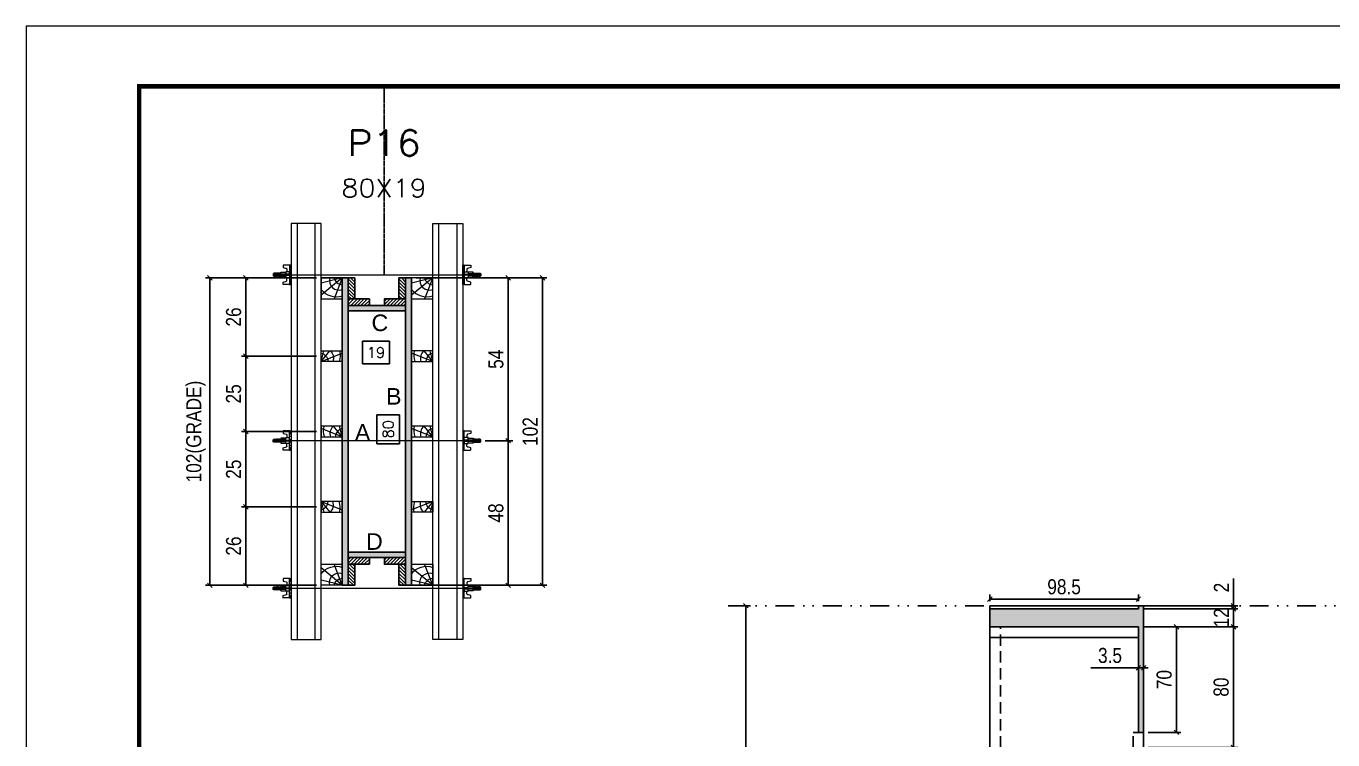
# Model space of a CAD drawing. Extents: x 2201 to 8455, y 252 to 7045.
# Drawn here: x 6970 to 7836, y 1977 to 2450 of the extents above; entities that cross this region are included whole.
import ezdxf
from ezdxf.enums import TextEntityAlignment as Align

# ---------------------------------------------------------------- set-up
doc = ezdxf.new("R2010")
doc.units = 0
for name, pattern in [('DASHED', [0.75, 0.5, -0.25]), ('DIVIDE2', [0.625, 0.25, -0.125, 0, -0.125, 0, -0.125]), ('HIDDEN', [0.375, 0.25, -0.125])]:
    doc.linetypes.add(name, pattern=pattern)
for name, color, linetype in [('CHAPA', 1, 'Continuous'), ('COTA', 241, 'Continuous'), ('Cota Seção (2x)', 241, 'Continuous'), ('MEIO_PONT', 93, 'Continuous'), ('Nível', 160, 'Continuous'), ('Painéis', 200, 'Continuous'), ('SARR_2.2x7', 40, 'Continuous'), ('SARRAFO', 251, 'Continuous'), ('Sarrafo de Pressão', 42, 'HIDDEN'), ('Texto de Titulo', 7, 'Continuous'), ('Texto Qtd Sarr', 242, 'Continuous'), ('TEXTO_GERAL', 7, 'Continuous')]:
    doc.layers.add(name, color=color, linetype=linetype)
for name, color, linetype, lineweight in [('Folhas', 255, 'Continuous', 9), ('Hachura', 251, 'Continuous', 9), ('Madeira', 126, 'Continuous', 18), ('Perfil Metálico', 224, 'Continuous', 18), ('SARRAFO DE PRESSAO', 251, 'DASHED', 9), ('Texto Seção', 7, 'Continuous', 15)]:
    doc.layers.add(name, color=color, linetype=linetype, lineweight=lineweight)
doc.styles.add('ARIAL', font='arial.ttf')
doc.styles.add('COTA TECNICA', font='techl___.ttf', dxfattribs={"height": 10})
doc.styles.add('COTA TECNICA 2X', font='techl___.ttf', dxfattribs={"height": 10})
doc.styles.add('COTA TECNICA-50', font='techl___.ttf', dxfattribs={"height": 10})
doc.styles.add('ROMANS', font='romans.shx')
doc.dimstyles.new('COTA PAINEL-50', dxfattribs={"dimtxt": 10, "dimasz": 3, "dimexe": 3, "dimexo": 3, "dimgap": 3, "dimtad": 1, "dimdec": 1, "dimzin": 12, "dimdsep": 46, "dimtxsty": 'COTA TECNICA-50', "dimblk1": 'OBLIQUE', "dimblk2": 'OBLIQUE', "dimsah": 1, "dimcen": 0.9, "dimclrd": 4, "dimclre": 4, "dimclrt": 240, "dimadec": 1, "dimazin": 3, "dimtfac": 1, "dimtdec": 1, "dimtmove": 0, "dimatfit": 3, "dimfxl": 1, "dimtolj": 1, "dimtzin": 12, "dimarcsym": 0})
doc.dimstyles.new('PAINEL', dxfattribs={"dimtxt": 10, "dimasz": 3, "dimexe": 3, "dimexo": 3, "dimgap": 3, "dimtad": 1, "dimdec": 1, "dimzin": 12, "dimdsep": 46, "dimtxsty": 'COTA TECNICA', "dimblk1": 'OBLIQUE', "dimblk2": 'OBLIQUE', "dimsah": 1, "dimcen": 0.9, "dimclrd": 4, "dimclre": 4, "dimclrt": 240, "dimadec": 1, "dimazin": 3, "dimtfac": 1, "dimtdec": 1, "dimtmove": 0, "dimatfit": 3, "dimfxl": 1, "dimtolj": 1, "dimtzin": 12, "dimarcsym": 0})
doc.dimstyles.new('SECAO PILAR', dxfattribs={"dimtxt": 10, "dimasz": 3, "dimexe": 3, "dimexo": 3, "dimgap": 3, "dimtad": 1, "dimdec": 1, "dimlfac": 0.5, "dimzin": 12, "dimdsep": 46, "dimtxsty": 'COTA TECNICA 2X', "dimblk1": 'OBLIQUE', "dimblk2": 'OBLIQUE', "dimsah": 1, "dimcen": 0.9, "dimclrd": 256, "dimclre": 256, "dimclrt": 256, "dimadec": 1, "dimazin": 3, "dimtfac": 1, "dimtdec": 1, "dimtmove": 0, "dimatfit": 3, "dimfxl": 1, "dimtolj": 1, "dimtzin": 12, "dimarcsym": 0})
doc.dimstyles.new('SECÇÃO 2', dxfattribs={"dimtxt": 7, "dimasz": 6, "dimexe": 0.18, "dimexo": 2, "dimgap": -4, "dimtad": 3, "dimdec": 1, "dimlfac": 0.5, "dimzin": 12, "dimdsep": 46, "dimtxsty": 'ROMANS', "dimblk": 'ARCHTICK', "dimcen": 0.09, "dimse1": 1, "dimse2": 1, "dimsd1": 1, "dimsd2": 1, "dimclrd": 180, "dimclre": 5, "dimclrt": 1, "dimadec": 0, "dimazin": 3, "dimtfac": 1, "dimtdec": 1, "dimtofl": 0, "dimtmove": 0, "dimatfit": 3, "dimldrblk": 'ARCHTICK', "dimfxl": 1, "dimtolj": 1, "dimtzin": 0, "dimarcsym": 0})
pattern_1 = [(135, (-15707.8879, 11582.3116), (-1.12253202, -1.12253202), [])]
pattern_2 = [(135, (-15707.8879, 11407.3116), (-1.12253202, -1.12253202), [])]

# ---------------------------------------------------------------- blocks, each defined once
blk = doc.blocks.new('9999999999')
at = {"layer": 'Folhas'}
blk.add_lwpolyline([(98138.98, 34190.21), (99623.98, 34190.21), (99623.98, 35240.21), (98138.98, 35240.21)], close=True, dxfattribs=at)
at = {"layer": 'Folhas', "color": 30, "const_width": 3}
blk.add_lwpolyline([(98213.98, 34230.21), (99583.98, 34230.21), (99583.98, 35200.21), (98213.98, 35200.21)], close=True, dxfattribs=at)
blk = doc.blocks.new('*D123')
at = {"layer": 'Cota Seção (2x)', "color": 180, "lineweight": -2, "transparency": 16777216}
for p, q in [((7217.52, 2192.52), (7202.52, 2192.52)), ((7202.52, 2192.52), (7202.52, 2173.19)), ((7217.52, 2173.19), (7217.52, 2192.52)), ((7202.52, 2173.19), (7217.52, 2173.19))]:
    blk.add_line(p, q, dxfattribs=at)
at = {"layer": 'Defpoints', "color": 0, "transparency": 16777216}
for p in [(7183.52, 2261.36), (7183.52, 2101.36), (7221.52, 2101.36)]:
    blk.add_point(p, dxfattribs=at)
at = {"layer": 'Cota Seção (2x)', "color": 1, "transparency": 16777216, "insert": (7210.02, 2182.86), "char_height": 7, "attachment_point": 5, "rotation": 90, "style": 'ROMANS'}
blk.add_mtext('\\A1;80', dxfattribs=at)
blk = doc.blocks.new('_ArchTick')
at = {"color": 0, "linetype": 'ByBlock', "const_width": 0.15}
blk.add_lwpolyline([(-0.5, -0.5), (0.5, 0.5)], dxfattribs=at)
blk = doc.blocks.new('_Oblique')
at = {"color": 0, "linetype": 'ByBlock', "lineweight": -2}
blk.add_line((-0.5, -0.5), (0.5, 0.5), dxfattribs=at)
blk = doc.blocks.new('*D124')
at = {"layer": 'Cota Seção (2x)', "lineweight": -2, "transparency": 16777216}
for p, q in [((7228.52, 2283.36), (7315.29, 2283.36)), ((7312.29, 2283.36), (7312.29, 2079.36)), ((7228.52, 2079.36), (7315.29, 2079.36))]:
    blk.add_line(p, q, dxfattribs=at)
at = {"layer": 'Defpoints', "color": 0, "transparency": 16777216}
for p in [(7225.52, 2283.36), (7225.52, 2079.36), (7312.29, 2079.36)]:
    blk.add_point(p, dxfattribs=at)
at = {"layer": 'Cota Seção (2x)', "lineweight": -2, "transparency": 16777216, "xscale": 3, "yscale": 3, "zscale": 3}
for p, rotation in [((7312.29, 2283.36), 90), ((7312.29, 2079.36), 270)]:
    blk.add_blockref('_Oblique', p, dxfattribs=dict(at, rotation=rotation))
at = {"layer": 'Cota Seção (2x)', "transparency": 16777216, "insert": (7304.19, 2181.36), "char_height": 10, "attachment_point": 5, "rotation": 90, "style": 'COTA TECNICA 2X'}
blk.add_mtext('\\A1;102', dxfattribs=at)
blk = doc.blocks.new('*D125')
at = {"layer": 'Cota Seção (2x)', "lineweight": -2, "transparency": 16777216}
for p, q in [((7262.52, 2283.36), (7292.53, 2283.36)), ((7289.53, 2283.36), (7289.53, 2175.29)), ((7274.32, 2175.29), (7292.53, 2175.29))]:
    blk.add_line(p, q, dxfattribs=at)
at = {"layer": 'Defpoints', "color": 0, "transparency": 16777216}
for p in [(7259.52, 2283.36), (7271.32, 2175.29), (7289.53, 2175.29)]:
    blk.add_point(p, dxfattribs=at)
at = {"layer": 'Cota Seção (2x)', "lineweight": -2, "transparency": 16777216, "xscale": 3, "yscale": 3, "zscale": 3}
for p, rotation in [((7289.53, 2283.36), 90), ((7289.53, 2175.29), 270)]:
    blk.add_blockref('_Oblique', p, dxfattribs=dict(at, rotation=rotation))
at = {"layer": 'Cota Seção (2x)', "transparency": 16777216, "insert": (7281.42, 2229.33), "char_height": 10, "attachment_point": 5, "rotation": 90, "style": 'COTA TECNICA 2X'}
blk.add_mtext('\\A1;54', dxfattribs=at)
blk = doc.blocks.new('*D126')
at = {"layer": 'Cota Seção (2x)', "lineweight": -2, "transparency": 16777216}
for p, q in [((7274.32, 2175.29), (7292.53, 2175.29)), ((7289.53, 2079.36), (7289.53, 2175.29)), ((7262.52, 2079.36), (7292.53, 2079.36))]:
    blk.add_line(p, q, dxfattribs=at)
at = {"layer": 'Defpoints', "color": 0, "transparency": 16777216}
for p in [(7271.32, 2175.29), (7289.53, 2175.29), (7259.52, 2079.36)]:
    blk.add_point(p, dxfattribs=at)
at = {"layer": 'Cota Seção (2x)', "lineweight": -2, "transparency": 16777216, "xscale": 3, "yscale": 3, "zscale": 3}
for p, rotation in [((7289.53, 2175.29), 90), ((7289.53, 2079.36), 270)]:
    blk.add_blockref('_Oblique', p, dxfattribs=dict(at, rotation=rotation))
at = {"layer": 'Cota Seção (2x)', "transparency": 16777216, "insert": (7281.43, 2127.33), "char_height": 10, "attachment_point": 5, "rotation": 90, "style": 'COTA TECNICA 2X'}
blk.add_mtext('\\A1;48', dxfattribs=at)
blk = doc.blocks.new('*D127')
at = {"layer": 'Cota Seção (2x)', "color": 180, "lineweight": -2, "transparency": 16777216}
for p, q in [((7210.91, 2241.27), (7192.91, 2241.27)), ((7192.91, 2241.27), (7192.91, 2226.27)), ((7210.91, 2226.27), (7210.91, 2241.27)), ((7192.91, 2226.27), (7210.91, 2226.27))]:
    blk.add_line(p, q, dxfattribs=at)
at = {"layer": 'Defpoints', "color": 0, "transparency": 16777216}
for p in [(7183.52, 2261.36), (7221.52, 2261.36), (7221.52, 2222.27)]:
    blk.add_point(p, dxfattribs=at)
at = {"layer": 'Cota Seção (2x)', "color": 1, "transparency": 16777216, "insert": (7201.91, 2233.77), "char_height": 7, "attachment_point": 5, "style": 'ROMANS'}
blk.add_mtext('\\A1;19', dxfattribs=at)
blk = doc.blocks.new('titulo1')
at = {"layer": 'Defpoints', "color": 252, "linetype": 'HIDDEN', "ltscale": 2}
blk.add_line((0, 0), (0, 125), dxfattribs=at)
at = {"layer": 'Defpoints', "style": 'ROMANS', "oblique": 15}
blk.add_attdef('FOLHA', text='', height=10, dxfattribs=at).set_placement((0, 15.58), align=Align.MIDDLE_CENTER)
at = {"layer": 'Texto Qtd Sarr', "color": 3, "style": 'ROMANS', "oblique": 15}
for tag, height, p in [('TITULO', 17, (0, 71.45)), ('SEÇÃO', 12, (0, 41.55))]:
    blk.add_attdef(tag, text='', height=height, dxfattribs=at).set_placement(p, align=Align.MIDDLE_CENTER)
blk = doc.blocks.new('PONTALETE')
at = {"layer": 'Madeira'}
for q in [(2.71, 7), (7, 5.76), (7, 1.74)]:
    blk.add_line((0, 0), q, dxfattribs=at)
blk.add_lwpolyline([(0, 0), (7, 0), (7, 7), (0, 7)], close=True, dxfattribs=at)
for centre, radius, start, end in [((2.04, 0.06), 6.23, 37.2818, 109.0913), ((1.09, 0.9), 3.19, 343.603, 109.9847), ((-0.21, -0.78), 3.09, 14.6322, 86.0383)]:
    blk.add_arc(centre, radius, start, end, dxfattribs=at)
blk = doc.blocks.new('*D128')
at = {"layer": 'Cota Seção (2x)', "lineweight": -2, "transparency": 16777216}
for p, q in [((7162.52, 2283.36), (7088.74, 2283.36)), ((7091.74, 2283.36), (7091.74, 2079.36)), ((7162.52, 2079.36), (7088.74, 2079.36))]:
    blk.add_line(p, q, dxfattribs=at)
at = {"layer": 'Defpoints', "color": 0, "transparency": 16777216}
for p in [(7165.52, 2283.36), (7091.74, 2079.36), (7165.52, 2079.36)]:
    blk.add_point(p, dxfattribs=at)
at = {"layer": 'Cota Seção (2x)', "lineweight": -2, "transparency": 16777216, "xscale": 3, "yscale": 3, "zscale": 3}
for p, rotation in [((7091.74, 2283.36), 90), ((7091.74, 2079.36), 270)]:
    blk.add_blockref('_Oblique', p, dxfattribs=dict(at, rotation=rotation))
at = {"layer": 'Cota Seção (2x)', "transparency": 16777216, "insert": (7082.52, 2181.36), "char_height": 10, "attachment_point": 5, "rotation": 90, "style": 'COTA TECNICA 2X'}
blk.add_mtext('\\A1;102(GRADE)', dxfattribs=at)
blk = doc.blocks.new('*D129')
at = {"layer": 'Cota Seção (2x)', "lineweight": -2, "transparency": 16777216}
for p, q in [((7162.52, 2131.36), (7112.59, 2131.36)), ((7115.59, 2131.36), (7115.59, 2079.36)), ((7162.52, 2079.36), (7112.59, 2079.36))]:
    blk.add_line(p, q, dxfattribs=at)
at = {"layer": 'Defpoints', "color": 0, "transparency": 16777216}
for p in [(7165.52, 2131.36), (7115.59, 2079.36), (7165.52, 2079.36)]:
    blk.add_point(p, dxfattribs=at)
at = {"layer": 'Cota Seção (2x)', "lineweight": -2, "transparency": 16777216, "xscale": 3, "yscale": 3, "zscale": 3}
for p, rotation in [((7115.59, 2131.36), 90), ((7115.59, 2079.36), 270)]:
    blk.add_blockref('_Oblique', p, dxfattribs=dict(at, rotation=rotation))
at = {"layer": 'Cota Seção (2x)', "transparency": 16777216, "insert": (7107.48, 2105.36), "char_height": 10, "attachment_point": 5, "rotation": 90, "style": 'COTA TECNICA 2X'}
blk.add_mtext('\\A1;26', dxfattribs=at)
blk = doc.blocks.new('MEIO PONTALETE')
at = {"layer": 'Madeira'}
for q in [(2.71, 7), (3.5, 2.88), (3.5, 0.87)]:
    blk.add_line((0, 0), q, dxfattribs=at)
blk.add_lwpolyline([(0, 0), (3.5, 0), (3.5, 7), (0, 7)], close=True, dxfattribs=at)
for centre, radius, start, end in [((2.04, 0.06), 6.23, 76.4499, 109.0913), ((1.09, 0.9), 3.19, 40.9063, 109.9847), ((-0.21, -0.78), 3.09, 14.6322, 86.0383)]:
    blk.add_arc(centre, radius, start, end, dxfattribs=at)
blk = doc.blocks.new('C')
at = {"layer": 'Hachura', "color": 0}
for p, q in [((0, 3.22), (0, -3.22)), ((0.45, 3.22), (0, 3.22)), ((0.46, 3.16), (0, 3.16)), ((0.46, 3.05), (0, 3.05)), ((0.46, 2.88), (0, 2.88)), ((0, 2.75), (0, -1.16)), ((0.46, 2.65), (0, 2.65)), ((0.46, 2.23), (0, 2.23)), ((0.46, 1.51), (0, 1.51)), ((0.39, 0.49), (0.17, 0.49)), ((0.45, -3.23), (0.45, 3.22)), ((0.45, 3.22), (2.58, 3.22)), ((1.74, 0.97), (0.45, 0.97)), ((1.45, 0.1), (0.45, 0.1)), ((1.35, 1.94), (1.35, 0.96)), ((2.58, 2.39), (1.47, 2.09)), ((1.74, -0.97), (1.74, 0.97)), ((1.74, 0.97), (1.74, 0.84)), ((1.74, 0.97), (1.74, 0.84)), ((1.74, 0.84), (3.35, 0.84)), ((3.35, 0.45), (1.74, 0.45)), ((2.58, 3.22), (2.58, 2.39)), ((3.32, 0.84), (3.32, -0.84)), ((3.35, 0.84), (3.35, -0.84)), ((3.68, 0.45), (3.35, 0.45)), ((3.84, -0.52), (3.35, 0.45)), ((3.35, 0.06), (3.67, -0.57)), ((3.68, 0.45), (4.16, -0.52)), ((3.72, 0.5), (4.25, -0.57)), ((4.37, -0.55), (3.83, 0.53)), ((4.15, 0.45), (3.93, 0.45)), ((4.42, -0.52), (3.93, 0.45)), ((4.15, 0.45), (4.26, 0.45)), ((4.26, 0.45), (4.74, -0.52)), ((4.3, 0.5), (4.83, -0.57)), ((4.95, -0.55), (4.41, 0.53)), ((4.51, 0.45), (4.84, 0.45)), ((5, -0.52), (4.51, 0.45)), ((4.84, 0.45), (5.32, -0.52)), ((4.88, 0.5), (5.41, -0.57)), ((5.53, -0.55), (4.99, 0.53)), ((5.58, -0.52), (5.09, 0.45)), ((5.42, 0.45), (5.09, 0.45)), ((5.58, -0.52), (5.09, 0.45)), ((5.42, 0.45), (5.74, -0.19)), ((5.46, 0.5), (5.74, -0.07)), ((5.74, 0.19), (5.57, 0.53)), ((5.74, 0.32), (5.68, 0.45)), ((5.68, 0.45), (5.74, 0.45)), ((5.74, 0.45), (5.9, 0.29)), ((5.74, 0.45), (5.74, -0.52)), ((5.9, -0.36), (5.9, 0.29)), ((0.45, 0), (0, 0)), ((0.46, -1.52), (0, -1.52)), ((0.46, -2.23), (0, -2.23)), ((0.46, -2.65), (0, -2.65)), ((0.46, -2.88), (0, -2.88)), ((0.46, -3.05), (0, -3.05)), ((0.46, -3.16), (0, -3.16)), ((0, -3.22), (2.57, -3.22)), ((0.08, -0.48), (0.29, -0.48)), ((0.29, -0.48), (0.4, -0.48)), ((0.45, 0), (0.45, -0.97)), ((0.45, -0.16), (1.45, -0.16)), ((0.45, -0.65), (0.45, -0.32)), ((0.45, -3.23), (0.45, -0.65)), ((0.45, -0.97), (1.74, -0.97)), ((1.35, -1.94), (1.35, -0.97)), ((2.58, -2.39), (1.47, -2.1)), ((3.35, -0.32), (1.74, -0.32)), ((3.35, -0.84), (1.74, -0.84)), ((2.58, -3.23), (2.58, -2.39)), ((3.35, -0.07), (3.58, -0.52)), ((3.35, -0.52), (3.58, -0.52)), ((3.84, -0.52), (4.16, -0.52)), ((4.42, -0.52), (4.74, -0.52)), ((4.63, -0.52), (4.74, -0.52)), ((5, -0.52), (5.32, -0.52)), ((5.58, -0.52), (5.74, -0.52)), ((5.74, -0.52), (5.9, -0.36)), ((5.74, -0.52), (5.74, -0.52))]:
    blk.add_line(p, q, dxfattribs=at)
for centre, radius, start, end in [((1.52, 1.94), 0.161, 104.7436, 180), ((1.44, -0.03), 0.129, 272.695, 87.305), ((3.81, 0.39), 0.143, 25.5688, 154.4312), ((4.39, 0.39), 0.143, 25.5688, 154.4312), ((4.97, 0.39), 0.143, 25.5688, 154.4312), ((5.55, 0.39), 0.143, 25.5688, 154.4312), ((0.17, -0.37), 0.174, 221.744, 317.8592), ((1.52, -1.94), 0.161, 180, 255.2564), ((3.71, -0.4), 0.174, 222.1408, 318.256), ((4.29, -0.4), 0.174, 222.1408, 318.256), ((4.87, -0.4), 0.174, 222.1408, 318.256), ((5.45, -0.4), 0.174, 222.1408, 318.256), ((5.61, -0.4), 0.174, 317.8592, 318.256)]:
    blk.add_arc(centre, radius, start, end, dxfattribs=at)
blk = doc.blocks.new('*D245')
at = {"layer": 'COTA', "lineweight": -2, "transparency": 16777216}
for p, q in [((7162.52, 2283.36), (7112.59, 2283.36)), ((7115.59, 2283.36), (7115.59, 2231.36)), ((7162.52, 2231.36), (7112.59, 2231.36))]:
    blk.add_line(p, q, dxfattribs=at)
at = {"layer": 'Defpoints', "color": 0, "transparency": 16777216}
for p in [(7165.52, 2283.36), (7115.59, 2231.36), (7165.52, 2231.36)]:
    blk.add_point(p, dxfattribs=at)
at = {"layer": 'COTA', "lineweight": -2, "transparency": 16777216, "xscale": 3, "yscale": 3, "zscale": 3}
for p, rotation in [((7115.59, 2283.36), 90), ((7115.59, 2231.36), 270)]:
    blk.add_blockref('_Oblique', p, dxfattribs=dict(at, rotation=rotation))
at = {"layer": 'COTA', "transparency": 16777216, "insert": (7107.48, 2257.36), "char_height": 10, "attachment_point": 5, "rotation": 90, "style": 'COTA TECNICA 2X'}
blk.add_mtext('\\A1;26', dxfattribs=at)
blk = doc.blocks.new('*D246')
at = {"layer": 'Cota Seção (2x)', "lineweight": -2, "transparency": 16777216}
for p, q in [((7162.52, 2231.36), (7112.59, 2231.36)), ((7115.59, 2231.36), (7115.59, 2181.36)), ((7162.52, 2181.36), (7112.59, 2181.36))]:
    blk.add_line(p, q, dxfattribs=at)
at = {"layer": 'Defpoints', "color": 0, "transparency": 16777216}
for p in [(7165.52, 2231.36), (7115.59, 2181.36), (7165.52, 2181.36)]:
    blk.add_point(p, dxfattribs=at)
at = {"layer": 'Cota Seção (2x)', "lineweight": -2, "transparency": 16777216, "xscale": 3, "yscale": 3, "zscale": 3}
for p, rotation in [((7115.59, 2231.36), 90), ((7115.59, 2181.36), 270)]:
    blk.add_blockref('_Oblique', p, dxfattribs=dict(at, rotation=rotation))
at = {"layer": 'Cota Seção (2x)', "transparency": 16777216, "insert": (7107.48, 2206.36), "char_height": 10, "attachment_point": 5, "rotation": 90, "style": 'COTA TECNICA 2X'}
blk.add_mtext('\\A1;25', dxfattribs=at)
blk = doc.blocks.new('*D676')
at = {"layer": 'Cota Seção (2x)', "lineweight": -2, "transparency": 16777216}
for p, q in [((7162.52, 2181.36), (7112.59, 2181.36)), ((7115.59, 2181.36), (7115.59, 2131.36)), ((7162.52, 2131.36), (7112.59, 2131.36))]:
    blk.add_line(p, q, dxfattribs=at)
at = {"layer": 'Defpoints', "color": 0, "transparency": 16777216}
for p in [(7165.52, 2181.36), (7115.59, 2131.36), (7165.52, 2131.36)]:
    blk.add_point(p, dxfattribs=at)
at = {"layer": 'Cota Seção (2x)', "lineweight": -2, "transparency": 16777216, "xscale": 3, "yscale": 3, "zscale": 3}
for p, rotation in [((7115.59, 2181.36), 90), ((7115.59, 2131.36), 270)]:
    blk.add_blockref('_Oblique', p, dxfattribs=dict(at, rotation=rotation))
at = {"layer": 'Cota Seção (2x)', "transparency": 16777216, "insert": (7107.48, 2156.36), "char_height": 10, "attachment_point": 5, "rotation": 90, "style": 'COTA TECNICA 2X'}
blk.add_mtext('\\A1;25', dxfattribs=at)
blk = doc.blocks.new('*D657')
at = {"layer": 'COTA', "color": 4, "lineweight": -2, "transparency": 16777216}
for p, q in [((7438.34, 2065.78), (7450.2, 2065.78)), ((7447.2, 1725.78), (7447.2, 2065.78)), ((7438.34, 1725.78), (7450.2, 1725.78))]:
    blk.add_line(p, q, dxfattribs=at)
at = {"layer": 'Defpoints', "color": 0, "transparency": 16777216}
for p in [(7435.34, 2065.78), (7447.2, 2065.78), (7435.34, 1725.78)]:
    blk.add_point(p, dxfattribs=at)
at = {"layer": 'COTA', "color": 4, "lineweight": -2, "transparency": 16777216, "xscale": 3, "yscale": 3, "zscale": 3}
for p, rotation in [((7447.2, 2065.78), 90), ((7447.2, 1725.78), 270)]:
    blk.add_blockref('_Oblique', p, dxfattribs=dict(at, rotation=rotation))
at = {"layer": 'COTA', "color": 240, "transparency": 16777216, "insert": (7438.98, 1895.78), "char_height": 10, "attachment_point": 5, "rotation": 90, "style": 'COTA TECNICA-50'}
blk.add_mtext('\\A1;340', dxfattribs=at)
blk = doc.blocks.new('*D637')
at = {"layer": 'COTA', "color": 4, "lineweight": -2, "transparency": 16777216}
for p, q in [((7710.46, 2051.78), (7773.53, 2051.78)), ((7770.53, 1971.78), (7770.53, 2051.78)), ((7713.96, 1971.78), (7773.53, 1971.78))]:
    blk.add_line(p, q, dxfattribs=at)
at = {"layer": 'Defpoints', "color": 0, "transparency": 16777216}
for p in [(7707.46, 2051.78), (7770.53, 2051.78), (7710.96, 1971.78)]:
    blk.add_point(p, dxfattribs=at)
at = {"layer": 'COTA', "color": 4, "lineweight": -2, "transparency": 16777216, "xscale": 3, "yscale": 3, "zscale": 3}
for p, rotation in [((7770.53, 2051.78), 90), ((7770.53, 1971.78), 270)]:
    blk.add_blockref('_Oblique', p, dxfattribs=dict(at, rotation=rotation))
at = {"layer": 'COTA', "color": 240, "transparency": 16777216, "insert": (7762.41, 2011.78), "char_height": 10, "attachment_point": 5, "rotation": 90, "style": 'COTA TECNICA'}
blk.add_mtext('\\A1;80', dxfattribs=at)
blk = doc.blocks.new('*D163')
at = {"layer": 'COTA', "color": 4, "lineweight": -2, "transparency": 16777216}
for p, q in [((7710.46, 2063.78), (7773.53, 2063.78)), ((7770.53, 2051.78), (7770.53, 2063.78)), ((7710.46, 2051.78), (7773.53, 2051.78))]:
    blk.add_line(p, q, dxfattribs=at)
at = {"layer": 'Defpoints', "color": 0, "transparency": 16777216}
for p in [(7707.46, 2063.78), (7770.53, 2063.78), (7707.46, 2051.78)]:
    blk.add_point(p, dxfattribs=at)
at = {"layer": 'COTA', "color": 4, "lineweight": -2, "transparency": 16777216, "xscale": 3, "yscale": 3, "zscale": 3}
for p, rotation in [((7770.53, 2063.78), 90), ((7770.53, 2051.78), 270)]:
    blk.add_blockref('_Oblique', p, dxfattribs=dict(at, rotation=rotation))
at = {"layer": 'COTA', "color": 240, "transparency": 16777216, "insert": (7762.47, 2057.78), "char_height": 10, "attachment_point": 5, "rotation": 90, "style": 'COTA TECNICA'}
blk.add_mtext('\\A1;12', dxfattribs=at)
blk = doc.blocks.new('*D638')
at = {"layer": 'COTA', "color": 4, "lineweight": -2, "transparency": 16777216}
for p, q in [((7710.46, 2051.78), (7735.71, 2051.78)), ((7732.71, 1981.78), (7732.71, 2051.78)), ((7713.96, 1981.78), (7735.71, 1981.78))]:
    blk.add_line(p, q, dxfattribs=at)
at = {"layer": 'Defpoints', "color": 0, "transparency": 16777216}
for p in [(7707.46, 2051.78), (7732.71, 2051.78), (7710.96, 1981.78)]:
    blk.add_point(p, dxfattribs=at)
at = {"layer": 'COTA', "color": 4, "lineweight": -2, "transparency": 16777216, "xscale": 3, "yscale": 3, "zscale": 3}
for p, rotation in [((7732.71, 2051.78), 90), ((7732.71, 1981.78), 270)]:
    blk.add_blockref('_Oblique', p, dxfattribs=dict(at, rotation=rotation))
at = {"layer": 'COTA', "color": 240, "transparency": 16777216, "insert": (7724.6, 2016.78), "char_height": 10, "attachment_point": 5, "rotation": 90, "style": 'COTA TECNICA'}
blk.add_mtext('\\A1;70', dxfattribs=at)
blk = doc.blocks.new('*D164')
at = {"layer": 'COTA', "color": 4, "lineweight": -2, "transparency": 16777216}
for p, q in [((7707.46, 2024.53), (7675.86, 2024.53)), ((7707.46, 1987.64), (7707.46, 2027.53)), ((7710.96, 2024.53), (7707.46, 2024.53)), ((7710.96, 1985.64), (7710.96, 2027.53)), ((7710.96, 2024.53), (7713.96, 2024.53))]:
    blk.add_line(p, q, dxfattribs=at)
at = {"layer": 'Defpoints', "color": 0, "transparency": 16777216}
for p in [(7710.96, 2024.53), (7707.46, 1984.64), (7710.96, 1982.64)]:
    blk.add_point(p, dxfattribs=at)
at = {"layer": 'COTA', "color": 4, "lineweight": -2, "transparency": 16777216, "xscale": 3, "yscale": 3, "zscale": 3}
blk.add_blockref('_Oblique', (7707.46, 2024.53), dxfattribs=at)
at = {"layer": 'COTA', "color": 4, "lineweight": -2, "transparency": 16777216, "xscale": 3, "yscale": 3, "zscale": 3, "rotation": 180}
blk.add_blockref('_Oblique', (7710.96, 2024.53), dxfattribs=at)
at = {"layer": 'COTA', "color": 240, "transparency": 16777216, "insert": (7688.66, 2032.75), "char_height": 10, "attachment_point": 5, "style": 'COTA TECNICA'}
blk.add_mtext('\\A1;3.5', dxfattribs=at)
blk = doc.blocks.new('*D639')
at = {"layer": 'COTA', "color": 4, "lineweight": -2, "transparency": 16777216}
for p, q in [((7770.53, 2065.78), (7770.53, 2083.89)), ((7710.46, 2065.78), (7773.53, 2065.78)), ((7710.46, 2063.78), (7773.53, 2063.78)), ((7770.53, 2063.78), (7770.53, 2065.78)), ((7770.53, 2063.78), (7770.53, 2060.78))]:
    blk.add_line(p, q, dxfattribs=at)
at = {"layer": 'Defpoints', "color": 0, "transparency": 16777216}
for p in [(7707.46, 2065.78), (7707.46, 2063.78), (7770.53, 2065.78)]:
    blk.add_point(p, dxfattribs=at)
at = {"layer": 'COTA', "color": 4, "lineweight": -2, "transparency": 16777216, "xscale": 3, "yscale": 3, "zscale": 3}
for p, rotation in [((7770.53, 2065.78), 270), ((7770.53, 2063.78), 90)]:
    blk.add_blockref('_Oblique', p, dxfattribs=dict(at, rotation=rotation))
at = {"layer": 'COTA', "color": 240, "transparency": 16777216, "insert": (7762.53, 2077.83), "char_height": 10, "attachment_point": 5, "rotation": 90, "style": 'COTA TECNICA'}
blk.add_mtext('\\A1;2', dxfattribs=at)
blk = doc.blocks.new('*D640')
at = {"layer": 'COTA', "color": 4, "lineweight": -2, "transparency": 16777216}
for p, q in [((7608.96, 2068.78), (7608.96, 2073.16)), ((7707.46, 2068.78), (7707.46, 2073.16)), ((7707.46, 2070.16), (7608.96, 2070.16))]:
    blk.add_line(p, q, dxfattribs=at)
at = {"layer": 'Defpoints', "color": 0, "transparency": 16777216}
for p in [(7608.96, 2070.16), (7608.96, 2065.78), (7707.46, 2065.78)]:
    blk.add_point(p, dxfattribs=at)
at = {"layer": 'COTA', "color": 4, "lineweight": -2, "transparency": 16777216, "xscale": 3, "yscale": 3, "zscale": 3, "rotation": 180}
blk.add_blockref('_Oblique', (7608.96, 2070.16), dxfattribs=at)
at = {"layer": 'COTA', "color": 4, "lineweight": -2, "transparency": 16777216, "xscale": 3, "yscale": 3, "zscale": 3}
blk.add_blockref('_Oblique', (7707.46, 2070.16), dxfattribs=at)
at = {"layer": 'COTA', "color": 240, "transparency": 16777216, "insert": (7658.21, 2078.3), "char_height": 10, "attachment_point": 5, "style": 'COTA TECNICA'}
blk.add_mtext('\\A1;98.5', dxfattribs=at)

msp = doc.modelspace()

# ---------------------------------------------------------------- hatches: boundary and pattern name
at = {"layer": 'COTA', "linetype": 'ByBlock'}
h = msp.add_hatch(dxfattribs=at)
h.set_pattern_fill('AR-CONC', color=256, scale=0.03)
h.set_pattern_definition([(50, (-167614.649, -105473.8634), (5.46554007, -0.47817257), [0.5715, -6.2865]), (355, (-167614.649, -105473.8634), (-1.05730264, 5.73170536), [0.4572, -5.02921753]), (100.4514447, (-167614.1936, -105473.903), (4.40823741, 5.25353256), [0.48570026, -5.34270734]), (46.1842, (-167614.649, -105472.3394), (8.13237123, -1.26126984), [0.85725, -9.42975]), (96.6355576, (-167613.971, -105472.4445), (7.12212402, 7.42278374), [0.7285507, -8.01406824]), (351.184151, (-167614.649, -105472.339), (7.12212402, 7.42278374), [0.685799, -7.54379196]), (21, (-167613.887, -105472.7204), (4.54843174, -3.06795595), [0.5715, -6.2865]), (326, (-167613.887, -105472.7204), (1.85406085, 5.52563898), [0.4572, -5.0292]), (71.451445, (-167613.508, -105472.976), (6.40249258, 2.45768307), [0.48570026, -5.34269813]), (37.5, (-167614.649, -105473.8634), (0.092658098, 2.536651166), [0, -4.96824, 0, -5.1054, 0, -5.04825]), (7.5, (-167614.649, -105473.8634), (2.004589875, 3.005417245), [0, -2.91084, 0, -4.85394, 0, -1.92405]), (327.5, (-167616.3483, -105473.8634), (4.067717855, -0.17186232), [0, -1.905, 0, -5.9436, 0, -7.8867]), (317.5, (-167617.1103, -105473.8634), (4.44387544, 0.76279473), [0, -2.4765, 0, -3.94716, 0, -5.6007])])
h.paths.add_polyline_path([(7707.46, 2065.71), (7707.46, 2063.78), (7608.96, 2063.78), (7608.96, 2051.78), (7707.46, 2051.78), (7707.46, 1981.78), (7710.96, 1981.78), (7710.96, 2065.78)])
at = {"layer": 'Hachura'}
h = msp.add_hatch(color=256, dxfattribs=at)
h.dxf.hatch_style = 1
h.paths.add_polyline_path([(7183.52, 2079.36), (7179.52, 2079.36), (7179.52, 2283.36), (7183.52, 2283.36)])
h = msp.add_hatch(color=256, dxfattribs=at)
h.dxf.hatch_style = 1
h.paths.add_polyline_path([(7183.52, 2079.36), (7179.52, 2079.36), (7179.52, 2283.36), (7183.52, 2283.36)])
h = msp.add_hatch(dxfattribs=at)
h.set_pattern_fill('ANSI31', color=256, scale=0.5, angle=90, style=0)
h.set_pattern_definition(pattern_2)
h.paths.add_polyline_path([(7183.52, 2269.36), (7187.92, 2269.36), (7187.92, 2283.36), (7183.52, 2283.36)])
h = msp.add_hatch(dxfattribs=at)
h.set_pattern_fill('ANSI31', color=256, scale=0.5, angle=90, style=0)
h.set_pattern_definition(pattern_2)
h.paths.add_polyline_path([(7221.52, 2269.36), (7217.12, 2269.36), (7217.12, 2283.36), (7221.52, 2283.36)])
h = msp.add_hatch(color=256, dxfattribs=at)
h.dxf.hatch_style = 1
h.paths.add_polyline_path([(7221.52, 2079.36), (7225.52, 2079.36), (7225.52, 2283.36), (7221.52, 2283.36)])
h = msp.add_hatch(color=256, dxfattribs=at)
h.dxf.hatch_style = 1
h.paths.add_polyline_path([(7221.52, 2079.36), (7225.52, 2079.36), (7225.52, 2283.36), (7221.52, 2283.36)])
h = msp.add_hatch(dxfattribs=at)
h.set_pattern_fill('ANSI31', color=256, scale=0.5, angle=540, style=0)
h.set_pattern_definition([(225, (-2305.4316, -20660.0484), (1.12253202, -1.12253202), [])])
h.paths.add_polyline_path([(7183.52, 2269.36), (7183.52, 2264.96), (7197.52, 2264.96), (7197.52, 2269.36)])
h = msp.add_hatch(color=256, dxfattribs=at)
h.dxf.hatch_style = 1
h.paths.add_polyline_path([(7183.52, 2264.96), (7183.52, 2261.36), (7221.52, 2261.36), (7221.52, 2264.96)])
h = msp.add_hatch(color=256, dxfattribs=at)
h.dxf.hatch_style = 1
h.paths.add_polyline_path([(7183.52, 2264.96), (7183.52, 2261.36), (7221.52, 2261.36), (7221.52, 2264.96)])
h = msp.add_hatch(dxfattribs=at)
h.set_pattern_fill('ANSI31', color=256, scale=0.5, angle=540, style=0)
h.set_pattern_definition([(225, (-2281.4316, -20660.0484), (1.12253202, -1.12253202), [])])
h.paths.add_polyline_path([(7207.52, 2269.36), (7207.52, 2264.96), (7221.52, 2264.96), (7221.52, 2269.36)])
h = msp.add_hatch(color=256, dxfattribs=at)
h.dxf.hatch_style = 1
h.paths.add_polyline_path([(7183.52, 2101.36), (7183.52, 2097.76), (7221.52, 2097.76), (7221.52, 2101.36)])
h = msp.add_hatch(color=256, dxfattribs=at)
h.dxf.hatch_style = 1
h.paths.add_polyline_path([(7183.52, 2101.36), (7183.52, 2097.76), (7221.52, 2097.76), (7221.52, 2101.36)])
h = msp.add_hatch(dxfattribs=at)
h.set_pattern_fill('ANSI31', color=256, scale=0.5, angle=540, style=0)
h.set_pattern_definition([(225, (-2305.4316, -20831.6484), (1.12253202, -1.12253202), [])])
h.paths.add_polyline_path([(7183.52, 2097.76), (7183.52, 2093.36), (7197.52, 2093.36), (7197.52, 2097.76)])
h = msp.add_hatch(dxfattribs=at)
h.set_pattern_fill('ANSI31', color=256, scale=0.5, angle=540, style=0)
h.set_pattern_definition([(225, (-2281.4316, -20831.6484), (1.12253202, -1.12253202), [])])
h.paths.add_polyline_path([(7207.52, 2097.76), (7207.52, 2093.36), (7221.52, 2093.36), (7221.52, 2097.76)])
h = msp.add_hatch(dxfattribs=at)
h.set_pattern_fill('ANSI31', color=256, scale=0.5, angle=90, style=0)
h.set_pattern_definition(pattern_1)
h.paths.add_polyline_path([(7183.52, 2093.36), (7187.92, 2093.36), (7187.92, 2079.36), (7183.52, 2079.36)])
h = msp.add_hatch(dxfattribs=at)
h.set_pattern_fill('ANSI31', color=256, scale=0.5, angle=90, style=0)
h.set_pattern_definition(pattern_1)
h.paths.add_polyline_path([(7221.52, 2093.36), (7217.12, 2093.36), (7217.12, 2079.36), (7221.52, 2079.36)])

# ---------------------------------------------------------------- linework, layer by layer
at = {"layer": 'CHAPA'}
for points in [[(7183.52, 2079.36), (7179.52, 2079.36), (7179.52, 2283.36), (7183.52, 2283.36)], [(7183.52, 2079.36), (7179.52, 2079.36), (7179.52, 2283.36), (7183.52, 2283.36)], [(7221.52, 2079.36), (7225.52, 2079.36), (7225.52, 2283.36), (7221.52, 2283.36)], [(7221.52, 2079.36), (7225.52, 2079.36), (7225.52, 2283.36), (7221.52, 2283.36)], [(7183.52, 2264.96), (7183.52, 2261.36), (7221.52, 2261.36), (7221.52, 2264.96)], [(7183.52, 2264.96), (7183.52, 2261.36), (7221.52, 2261.36), (7221.52, 2264.96)], [(7183.52, 2101.36), (7183.52, 2097.76), (7221.52, 2097.76), (7221.52, 2101.36)], [(7183.52, 2101.36), (7183.52, 2097.76), (7221.52, 2097.76), (7221.52, 2101.36)]]:
    msp.add_lwpolyline(points, close=True, dxfattribs=at)
at = {"layer": 'COTA', "linetype": 'ByBlock'}
for p, q in [((7608.96, 2051.78), (7608.96, 2063.78)), ((7710.96, 1981.78), (7710.96, 2065.78))]:
    msp.add_line(p, q, dxfattribs=at)
at = {"layer": 'Hachura'}
for p, q in [((7134.72, 2285.36), (7266.52, 2285.37)), ((7134.72, 2175.36), (7266.52, 2175.35)), ((7134.72, 2077.36), (7266.52, 2077.35))]:
    msp.add_line(p, q, dxfattribs=at)
at = {"layer": 'Madeira'}
for points in [[(7179.52, 2079.36), (7165.52, 2079.36), (7165.52, 2283.36), (7179.52, 2283.36)], [(7225.52, 2079.36), (7239.52, 2079.36), (7239.52, 2283.36), (7225.52, 2283.36)]]:
    msp.add_lwpolyline(points, close=True, dxfattribs=at)
at = {"layer": 'Nível', "color": 4, "linetype": 'DIVIDE2', "ltscale": 50}
msp.add_line((7435.34, 2065.78), (8414.87, 2065.78), dxfattribs=at)
at = {"layer": 'Painéis'}
for p, q in [((7707.46, 2065.78), (7608.96, 2065.78)), ((7608.96, 2063.78), (7608.96, 2065.78)), ((7707.46, 2063.78), (7608.96, 2063.78)), ((7707.46, 2063.78), (7707.46, 2065.78)), ((7707.46, 2065.78), (7710.96, 2065.78)), ((7608.96, 1913.78), (7608.96, 2051.78)), ((7608.96, 2051.78), (7612.46, 2051.78)), ((7707.46, 2051.78), (7612.46, 2051.78)), ((7612.46, 2051.78), (7612.46, 2051.78)), ((7707.46, 1981.78), (7707.46, 2051.78)), ((7707.46, 2041.78), (7707.46, 2041.78)), ((7710.96, 1981.78), (7707.46, 1981.78)), ((7710.96, 1981.78), (7710.96, 1913.78))]:
    msp.add_line(p, q, dxfattribs=at)
msp.add_lwpolyline([(7221.52, 2261.36), (7183.52, 2261.36), (7183.52, 2101.36), (7221.52, 2101.36)], close=True, dxfattribs=at)
at = {"layer": 'Perfil Metálico'}
for points in [[(7145.52, 2043.36), (7165.52, 2043.36), (7165.52, 2319.36), (7145.52, 2319.36)], [(7161.52, 2319.36), (7149.52, 2319.36), (7149.52, 2043.36), (7161.52, 2043.36)], [(7259.52, 2043.36), (7239.52, 2043.36), (7239.52, 2319.36), (7259.52, 2319.36)], [(7243.52, 2319.36), (7255.52, 2319.36), (7255.52, 2043.36), (7243.52, 2043.36)]]:
    msp.add_lwpolyline(points, close=True, dxfattribs=at)
at = {"layer": 'SARR_2.2x7'}
msp.add_line((7707.46, 2044.78), (7608.96, 2044.78), dxfattribs=at)
at = {"layer": 'SARRAFO'}
for points in [[(7187.92, 2283.36), (7187.92, 2269.36), (7183.52, 2269.36), (7183.52, 2283.36)], [(7217.12, 2283.36), (7217.12, 2269.36), (7221.52, 2269.36), (7221.52, 2283.36)], [(7197.52, 2264.96), (7183.52, 2264.96), (7183.52, 2269.36), (7197.52, 2269.36)], [(7197.52, 2264.96), (7183.52, 2264.96), (7183.52, 2269.36), (7197.52, 2269.36)], [(7221.52, 2264.96), (7207.52, 2264.96), (7207.52, 2269.36), (7221.52, 2269.36)], [(7221.52, 2264.96), (7207.52, 2264.96), (7207.52, 2269.36), (7221.52, 2269.36)], [(7197.52, 2093.36), (7183.52, 2093.36), (7183.52, 2097.76), (7197.52, 2097.76)], [(7197.52, 2093.36), (7183.52, 2093.36), (7183.52, 2097.76), (7197.52, 2097.76)], [(7221.52, 2093.36), (7207.52, 2093.36), (7207.52, 2097.76), (7221.52, 2097.76)], [(7221.52, 2093.36), (7207.52, 2093.36), (7207.52, 2097.76), (7221.52, 2097.76)], [(7187.92, 2079.36), (7187.92, 2093.36), (7183.52, 2093.36), (7183.52, 2079.36)], [(7217.12, 2079.36), (7217.12, 2093.36), (7221.52, 2093.36), (7221.52, 2079.36)]]:
    msp.add_lwpolyline(points, close=True, dxfattribs=at)
at = {"layer": 'Sarrafo de Pressão', "ltscale": 30}
for p, q in [((7615.96, 2051.78), (7608.96, 2051.78)), ((7615.96, 1971.78), (7615.96, 2051.78)), ((7703.96, 1971.78), (7703.96, 1981.78)), ((7703.96, 1981.78), (7707.46, 1981.78))]:
    msp.add_line(p, q, dxfattribs=at)

# ---------------------------------------------------------------- block references
at = {"layer": 'Hachura', "linetype": 'Continuous', "yscale": 2, "zscale": 2, "rotation": 180}
for p, xscale in [((7145.52, 2285.36), 2), ((7259.52, 2285.36), -2)]:
    msp.add_blockref('C', p, dxfattribs=dict(at, xscale=xscale))
at = {"layer": 'Hachura', "linetype": 'Continuous', "yscale": 2, "zscale": 2}
for p, xscale in [((7145.52, 2175.36), -2), ((7259.52, 2175.36), 2), ((7145.52, 2077.36), -2), ((7259.52, 2077.36), 2)]:
    msp.add_blockref('C', p, dxfattribs=dict(at, xscale=xscale))
at = {"layer": 'MEIO_PONT'}
for name, p, xscale, yscale, zscale, rotation in [('PONTALETE', (7179.52, 2283.36), 2, 2, 2, 180), ('PONTALETE', (7239.52, 2283.36), 2, 2, 2, 180), ('MEIO PONTALETE', (7165.52, 2227.86), -1.999999997962732, 1.999999997962732, 1.999999997962732, 270), ('MEIO PONTALETE', (7239.52, 2227.86), 1.999999997962732, 1.999999997962732, 1.999999997962732, 90.00000000000001), ('MEIO PONTALETE', (7179.52, 2177.86), 1.999999997962732, 1.999999997962732, 1.999999997962732, 90.00000000000001), ('MEIO PONTALETE', (7239.52, 2177.86), 1.999999997962732, 1.999999997962732, 1.999999997962732, 90.00000000000001), ('MEIO PONTALETE', (7165.52, 2134.86), 1.999999997962732, 1.999999997962732, 1.999999997962732, 270), ('MEIO PONTALETE', (7239.52, 2134.86), -1.999999997962732, 1.999999997962732, 1.999999997962732, 90)]:
    msp.add_blockref(name, p, dxfattribs=dict(at, xscale=xscale, yscale=yscale, zscale=zscale, rotation=rotation))
at = {"layer": 'MEIO_PONT', "xscale": -2, "yscale": 2, "zscale": 2}
for p in [(7179.52, 2079.36), (7239.52, 2079.36)]:
    msp.add_blockref('PONTALETE', p, dxfattribs=at)
at = {"layer": 'SARRAFO DE PRESSAO', "color": 6, "linetype": 'ByBlock'}
msp.add_blockref('9999999999', (-91169.11, -32789.84), dxfattribs=at)
at = {"layer": 'Texto Seção'}
ref = msp.add_blockref('titulo1', (7207.22, 2285.36), dxfattribs=at)
ref.add_attrib('TITULO', 'P16', dxfattribs={"layer": 'Texto de Titulo', "color": 7, "height": 17, "style": 'ROMANS', "width": 1.1}).set_placement((7207.22, 2372.86), align=Align.MIDDLE_CENTER)
ref.add_attrib('SEÇÃO', '80X19', dxfattribs={"layer": 'Texto de Titulo', "color": 7, "height": 12, "style": 'ROMANS', "width": 1.1}).set_placement((7207.22, 2342.86), align=Align.MIDDLE_CENTER)

# ---------------------------------------------------------------- texts
at = {"layer": 'TEXTO_GERAL', "style": 'ARIAL'}
for s, p in [('C', (7204.45, 2253.5)), ('B', (7213.69, 2204.72)), ('A', (7192.98, 2180.81)), ('D', (7200.85, 2108.36))]:
    msp.add_text(s, height=11, dxfattribs=at).set_placement(p, align=Align.MIDDLE_CENTER)

# ---------------------------------------------------------------- dimensions: what is measured, and where the dimension line sits
at = {"layer": 'COTA'}
for base, p1, p2, angle, dimstyle, picture, middle in [((7115.59, 2231.36), (7165.52, 2283.36), (7165.52, 2231.36), 270, 'SECAO PILAR', '*D245', (7107.48, 2257.36)), ((7770.53, 2065.78), (7707.46, 2063.78), (7707.46, 2065.78), 90, 'PAINEL', '*D639', (7762.53, 2077.83)), ((7447.2, 2065.78), (7435.34, 1725.78), (7435.34, 2065.78), 90, 'COTA PAINEL-50', '*D657', (7438.98, 1895.78)), ((7732.71, 2051.78), (7710.96, 1981.78), (7707.46, 2051.78), 90, 'PAINEL', '*D638', (7724.6, 2016.78))]:
    dim = msp.add_linear_dim(base=base, p1=p1, p2=p2, angle=angle, dimstyle=dimstyle, dxfattribs=at)
    dim.commit()
    dim.dimension.update_dxf_attribs({"geometry": picture, "text_midpoint": middle})
dim = msp.add_linear_dim(base=(7608.96, 2070.16), p1=(7707.46, 2065.78), p2=(7608.96, 2065.78), dimstyle='PAINEL', dxfattribs=at)
dim.commit()
dim.dimension.update_dxf_attribs({"geometry": '*D640', "text_midpoint": (7658.21, 2078.3)})
dim = msp.add_linear_dim(base=(7770.53, 2063.78), p1=(7707.46, 2051.78), p2=(7707.46, 2063.78), angle=90, dimstyle='PAINEL', dxfattribs=at)
dim.commit()
dim.dimension.update_dxf_attribs({"geometry": '*D163', "text_midpoint": (7770.53, 2057.78), "dimtype": 160})
dim = msp.add_linear_dim(base=(7770.53, 2051.78), p1=(7710.96, 1971.78), p2=(7707.46, 2051.78), angle=90, dimstyle='PAINEL', override={"dimtmove": 1}, dxfattribs=at)
dim.commit()
dim.dimension.update_dxf_attribs({"geometry": '*D637', "text_midpoint": (7762.41, 2011.78)})
dim = msp.add_linear_dim(base=(7710.96, 2024.53), p1=(7707.46, 1984.64), p2=(7710.96, 1982.64), dimstyle='PAINEL', dxfattribs=at)
dim.commit()
dim.dimension.update_dxf_attribs({"geometry": '*D164', "text_midpoint": (7688.66, 2024.53), "dimtype": 160})
at = {"layer": 'Cota Seção (2x)', "color": 241}
dim = msp.add_linear_dim(base=(7091.74, 2079.36), p1=(7165.52, 2283.36), p2=(7165.52, 2079.36), angle=270, text='<>(GRADE)', dimstyle='SECAO PILAR', dxfattribs=at)
dim.commit()
dim.dimension.update_dxf_attribs({"geometry": '*D128', "text_midpoint": (7082.52, 2181.36)})
for base, p1, p2, angle, picture, middle in [((7312.29, 2079.36), (7225.52, 2283.36), (7225.52, 2079.36), 270, '*D124', (7304.19, 2181.36)), ((7289.53, 2175.29), (7259.52, 2283.36), (7271.32, 2175.29), 270, '*D125', (7281.42, 2229.33)), ((7115.59, 2181.36), (7165.52, 2231.36), (7165.52, 2181.36), 270, '*D246', (7107.48, 2206.36)), ((7115.59, 2131.36), (7165.52, 2181.36), (7165.52, 2131.36), 90, '*D676', (7107.48, 2156.36)), ((7289.53, 2175.29), (7259.52, 2079.36), (7271.32, 2175.29), 90, '*D126', (7281.43, 2127.33)), ((7115.59, 2079.36), (7165.52, 2131.36), (7165.52, 2079.36), 270, '*D129', (7107.48, 2105.36))]:
    dim = msp.add_linear_dim(base=base, p1=p1, p2=p2, angle=angle, dimstyle='SECAO PILAR', dxfattribs=at)
    dim.commit()
    dim.dimension.update_dxf_attribs({"geometry": picture, "text_midpoint": middle})
dim = msp.add_linear_dim(base=(7221.52, 2101.36), p1=(7183.52, 2261.36), p2=(7183.52, 2101.36), angle=270, dimstyle='SECÇÃO 2', dxfattribs=at)
dim.commit()
dim.dimension.update_dxf_attribs({"geometry": '*D123', "text_midpoint": (7221.52, 2182.86), "dimtype": 160})
dim = msp.add_linear_dim(base=(7221.52, 2222.27), p1=(7183.52, 2261.36), p2=(7221.52, 2261.36), dimstyle='SECÇÃO 2', dxfattribs=at)
dim.commit()
dim.dimension.update_dxf_attribs({"geometry": '*D127', "text_midpoint": (7201.91, 2222.27), "dimtype": 160})

doc.saveas('drawing.dxf')
